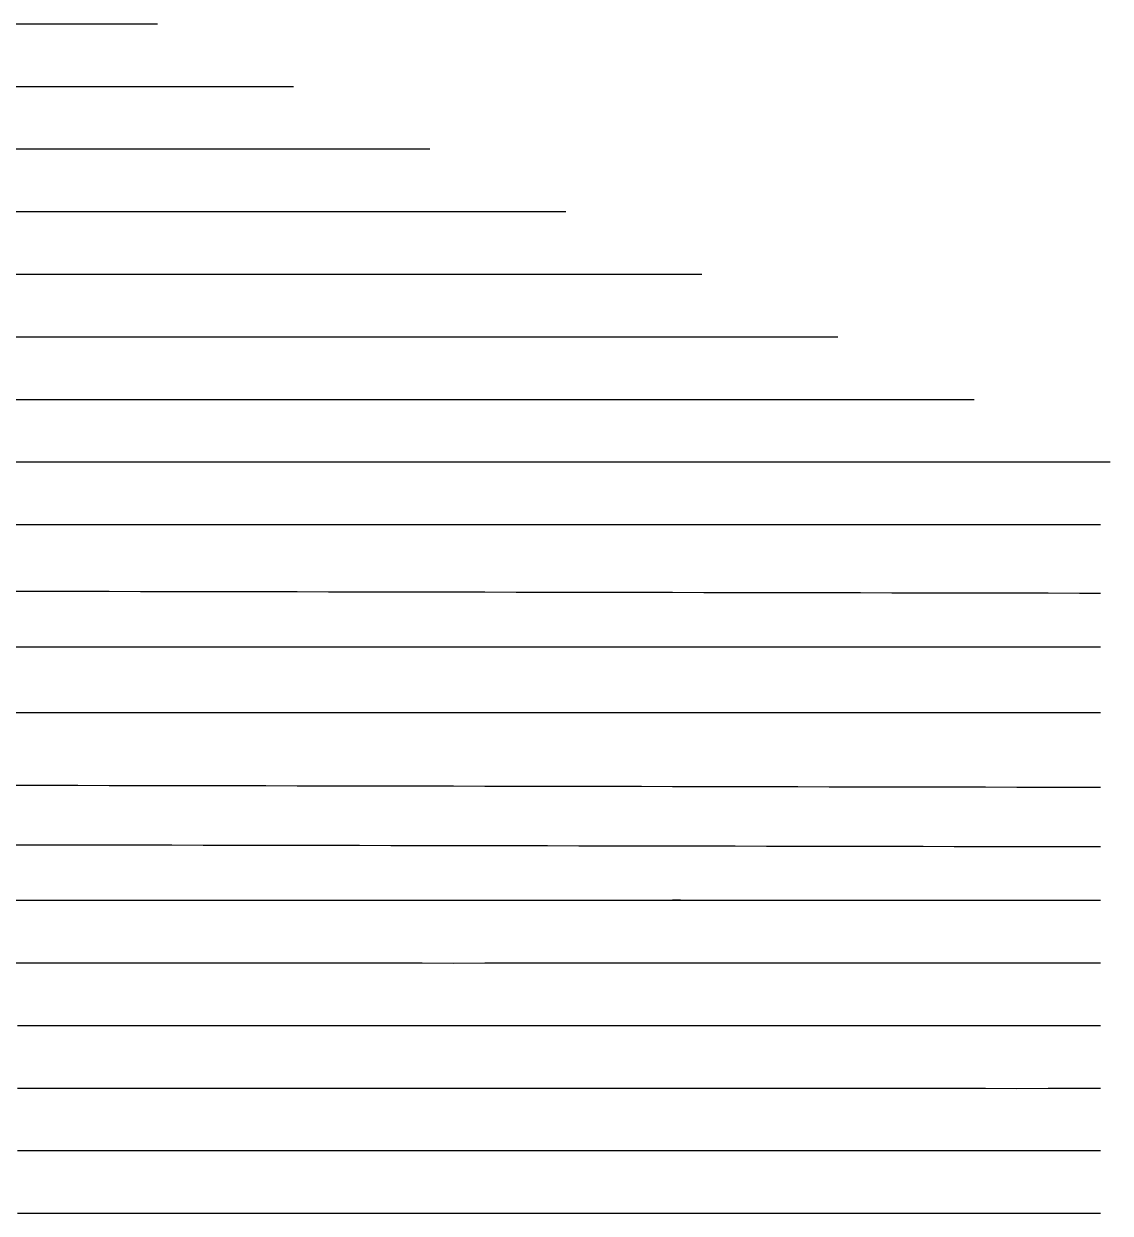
# Model space of a CAD drawing. Extents: x 6783 to 155972, y 8800 to 140000.
# Drawn here: x 103904 to 155972, y 68000 to 125000 of the extents above; entities that cross this region are included whole.
import ezdxf

# ---------------------------------------------------------------- set-up
doc = ezdxf.new("R2010")
doc.units = 0
doc.layers.add('XLT', color=1, linetype='CONTINUOUS')

msp = doc.modelspace()

# ---------------------------------------------------------------- linework, layer by layer
at = {"layer": 'XLT', "extrusion": (0, -1, 0)}
for p, q in [((103501, 125000, 23034), (105001, 125000, 22881)), ((105001, 125000, 22881), (106501, 125000, 22729)), ((106501, 125000, 22729), (108001, 125000, 22576)), ((108001, 125000, 22576), (109501, 125000, 22423)), ((109501, 125000, 22423), (110311, 125000, 22341)), ((103501, 122000, 23459), (105001, 122000, 23305)), ((105001, 122000, 23305), (106501, 122000, 23156)), ((106501, 122000, 23156), (108001, 122000, 23007)), ((108001, 122000, 23007), (109501, 122000, 22858)), ((109501, 122000, 22858), (111001, 122000, 22709)), ((111001, 122000, 22709), (112501, 122000, 22560)), ((112501, 122000, 22560), (114001, 122000, 22411)), ((114001, 122000, 22411), (115501, 122000, 22262)), ((115501, 122000, 22262), (116834, 122000, 22128)), ((103501, 119000, 23900), (105001, 119000, 23748)), ((105001, 119000, 23748), (106501, 119000, 23593)), ((106501, 119000, 23593), (108001, 119000, 23436)), ((108001, 119000, 23436), (109501, 119000, 23279)), ((109501, 119000, 23279), (111001, 119000, 23126)), ((111001, 119000, 23126), (112501, 119000, 22978)), ((112501, 119000, 22978), (114001, 119000, 22829)), ((114001, 119000, 22829), (115501, 119000, 22680)), ((115501, 119000, 22680), (117001, 119000, 22532)), ((117001, 119000, 22532), (118501, 119000, 22386)), ((118501, 119000, 22386), (120001, 119000, 22241)), ((120001, 119000, 22241), (121501, 119000, 22095)), ((121501, 119000, 22095), (123001, 119000, 21949)), ((123001, 119000, 21949), (123357, 119000, 21915)), ((103501, 116000, 24322), (105001, 116000, 24162)), ((105001, 116000, 24162), (106501, 116000, 24010)), ((106501, 116000, 24010), (108001, 116000, 23858)), ((108001, 116000, 23858), (109501, 116000, 23705)), ((109501, 116000, 23705), (111001, 116000, 23553)), ((111001, 116000, 23553), (112501, 116000, 23401)), ((112501, 116000, 23401), (114001, 116000, 23248)), ((114001, 116000, 23248), (115501, 116000, 23097)), ((115501, 116000, 23097), (117001, 116000, 22952)), ((117001, 116000, 22952), (118501, 116000, 22807)), ((118501, 116000, 22807), (120001, 116000, 22661)), ((120001, 116000, 22661), (121501, 116000, 22515)), ((121501, 116000, 22515), (123001, 116000, 22370)), ((123001, 116000, 22370), (124501, 116000, 22224)), ((124501, 116000, 22224), (126001, 116000, 22078)), ((126001, 116000, 22078), (127501, 116000, 21932)), ((127501, 116000, 21932), (129001, 116000, 21787)), ((129001, 116000, 21787), (129880, 116000, 21701)), ((103501, 113000, 24753), (105001, 113000, 24597)), ((105001, 113000, 24597), (106501, 113000, 24441)), ((106501, 113000, 24441), (108001, 113000, 24282)), ((108001, 113000, 24282), (109501, 113000, 24120)), ((109501, 113000, 24120), (111001, 113000, 23967)), ((111001, 113000, 23967), (112501, 113000, 23815)), ((112501, 113000, 23815), (114001, 113000, 23664)), ((114001, 113000, 23664), (115501, 113000, 23515)), ((115501, 113000, 23515), (117001, 113000, 23366)), ((117001, 113000, 23366), (118501, 113000, 23217)), ((118501, 113000, 23217), (120001, 113000, 23068)), ((120001, 113000, 23068), (121501, 113000, 22919)), ((121501, 113000, 22919), (123001, 113000, 22775)), ((123001, 113000, 22775), (124501, 113000, 22631)), ((124501, 113000, 22631), (126001, 113000, 22487)), ((126001, 113000, 22487), (127501, 113000, 22344)), ((127501, 113000, 22344), (129001, 113000, 22200)), ((129001, 113000, 22200), (130501, 113000, 22056)), ((130501, 113000, 22056), (132001, 113000, 21912)), ((132001, 113000, 21912), (134607, 113000, 21663)), ((134607, 113000, 21663), (135001, 113000, 21624)), ((135001, 113000, 21624), (136403, 113000, 21488)), ((103501, 110000, 25169), (105001, 110000, 25008)), ((105001, 110000, 25008), (106501, 110000, 24852)), ((106501, 110000, 24852), (108001, 110000, 24697)), ((108001, 110000, 24697), (109501, 110000, 24541)), ((109501, 110000, 24541), (111001, 110000, 24385)), ((111001, 110000, 24385), (112501, 110000, 24230)), ((112501, 110000, 24230), (114001, 110000, 24077)), ((114001, 110000, 24077), (115501, 110000, 23929)), ((115501, 110000, 23929), (117001, 110000, 23782)), ((117001, 110000, 23782), (118501, 110000, 23634)), ((118501, 110000, 23634), (120001, 110000, 23485)), ((120001, 110000, 23485), (121501, 110000, 23336)), ((121501, 110000, 23336), (123001, 110000, 23187)), ((123001, 110000, 23187), (124501, 110000, 23038)), ((124501, 110000, 23038), (127204, 110000, 22770)), ((127204, 110000, 22770), (127501, 110000, 22742)), ((127501, 110000, 22742), (129001, 110000, 22598)), ((129001, 110000, 22598), (130501, 110000, 22454)), ((130501, 110000, 22454), (132001, 110000, 22310)), ((132001, 110000, 22310), (133501, 110000, 22166)), ((133501, 110000, 22166), (135001, 110000, 22023)), ((135001, 110000, 22023), (136501, 110000, 21879)), ((136501, 110000, 21879), (138001, 110000, 21736)), ((138001, 110000, 21736), (139501, 110000, 21593)), ((139501, 110000, 21593), (141001, 110000, 21452)), ((141001, 110000, 21452), (142501, 110000, 21314)), ((142501, 110000, 21314), (142926, 110000, 21275)), ((108001, 107000, 25112), (109501, 107000, 24952)), ((109501, 107000, 24952), (111001, 107000, 24796)), ((111001, 107000, 24796), (112501, 107000, 24644)), ((112501, 107000, 24644), (114001, 107000, 24492)), ((114001, 107000, 24492), (115501, 107000, 24339)), ((115501, 107000, 24339), (117001, 107000, 24187)), ((117001, 107000, 24187), (118501, 107000, 24035)), ((118501, 107000, 24035), (120001, 107000, 23884)), ((120001, 107000, 23884), (121501, 107000, 23738)), ((121501, 107000, 23738), (123001, 107000, 23592)), ((123001, 107000, 23592), (124501, 107000, 23445)), ((124501, 107000, 23445), (126001, 107000, 23299)), ((126001, 107000, 23299), (127501, 107000, 23152)), ((127501, 107000, 23152), (129001, 107000, 23006)), ((129001, 107000, 23006), (130501, 107000, 22859)), ((130501, 107000, 22859), (132001, 107000, 22711)), ((132001, 107000, 22711), (133501, 107000, 22564)), ((133501, 107000, 22564), (135001, 107000, 22421)), ((135001, 107000, 22421), (136501, 107000, 22278)), ((136501, 107000, 22278), (138001, 107000, 22135)), ((138001, 107000, 22135), (139501, 107000, 21992)), ((139501, 107000, 21992), (141001, 107000, 21849)), ((141001, 107000, 21849), (142501, 107000, 21706)), ((142501, 107000, 21706), (144001, 107000, 21563)), ((144001, 107000, 21563), (145501, 107000, 21425)), ((145501, 107000, 21425), (147001, 107000, 21287)), ((147001, 107000, 21287), (148501, 107000, 21149)), ((148501, 107000, 21149), (149449, 107000, 21062)), ((111001, 104000, 25208), (112501, 104000, 25052)), ((112501, 104000, 25052), (114001, 104000, 24901)), ((114001, 104000, 24901), (115501, 104000, 24751)), ((115501, 104000, 24751), (117001, 104000, 24602)), ((117001, 104000, 24602), (118501, 104000, 24449)), ((118501, 104000, 24449), (120001, 104000, 24297)), ((120001, 104000, 24297), (121501, 104000, 24145)), ((121501, 104000, 24145), (123001, 104000, 23992)), ((123001, 104000, 23992), (124501, 104000, 23840)), ((124501, 104000, 23840), (126001, 104000, 23694)), ((126001, 104000, 23694), (127501, 104000, 23547)), ((127501, 104000, 23547), (129001, 104000, 23401)), ((129001, 104000, 23401), (130501, 104000, 23254)), ((130501, 104000, 23254), (132001, 104000, 23108)), ((132001, 104000, 23108), (133501, 104000, 22962)), ((133501, 104000, 22962), (135001, 104000, 22817)), ((135001, 104000, 22817), (136501, 104000, 22673)), ((136501, 104000, 22673), (138001, 104000, 22530)), ((138001, 104000, 22530), (139501, 104000, 22390)), ((139501, 104000, 22390), (141001, 104000, 22248)), ((141001, 104000, 22248), (142501, 104000, 22105)), ((142501, 104000, 22105), (144001, 104000, 21962)), ((144001, 104000, 21962), (145501, 104000, 21819)), ((145501, 104000, 21819), (147001, 104000, 21677)), ((147001, 104000, 21677), (148501, 104000, 21535)), ((148501, 104000, 21535), (150001, 104000, 21397)), ((150001, 104000, 21397), (151501, 104000, 21260)), ((151501, 104000, 21260), (153001, 104000, 21122)), ((153001, 104000, 21122), (154501, 104000, 20984)), ((154501, 104000, 20984), (155101, 104000, 20928)), ((155101, 104000, 20928), (155501, 104000, 20892)), ((155501, 104000, 20892), (155972, 104000, 20848)), ((103501, 101000, 25229), (105001, 101000, 25529)), ((105001, 101000, 25529), (106501, 101000, 25829)), ((106501, 101000, 25829), (107353, 101000, 26000)), ((109501, 101000, 25775), (111001, 101000, 25619)), ((111001, 101000, 25619), (112501, 101000, 25463)), ((112501, 101000, 25463), (114001, 101000, 25307)), ((114001, 101000, 25307), (115501, 101000, 25152)), ((115501, 101000, 25152), (117001, 101000, 24996)), ((117001, 101000, 24996), (118501, 101000, 24845)), ((118501, 101000, 24845), (120001, 101000, 24696)), ((120001, 101000, 24696), (121501, 101000, 24547)), ((121501, 101000, 24547), (123001, 101000, 24397)), ((123001, 101000, 24397), (124501, 101000, 24248)), ((124501, 101000, 24248), (126001, 101000, 24099)), ((126001, 101000, 24099), (127501, 101000, 23950)), ((127501, 101000, 23950), (129001, 101000, 23798)), ((129001, 101000, 23798), (130501, 101000, 23650)), ((130501, 101000, 23650), (132001, 101000, 23504)), ((132001, 101000, 23504), (133501, 101000, 23359)), ((133501, 101000, 23359), (135001, 101000, 23214)), ((135001, 101000, 23214), (136501, 101000, 23070)), ((136501, 101000, 23070), (138001, 101000, 22925)), ((138001, 101000, 22925), (139501, 101000, 22780)), ((139501, 101000, 22780), (141001, 101000, 22636)), ((141001, 101000, 22636), (142501, 101000, 22493)), ((142501, 101000, 22493), (144001, 101000, 22353)), ((144001, 101000, 22353), (145501, 101000, 22213)), ((145501, 101000, 22213), (147001, 101000, 22073)), ((147001, 101000, 22073), (148501, 101000, 21932)), ((148501, 101000, 21932), (150001, 101000, 21790)), ((150001, 101000, 21790), (151501, 101000, 21647)), ((151501, 101000, 21647), (153001, 101000, 21508)), ((153001, 101000, 21508), (154501, 101000, 21370)), ((154501, 101000, 21370), (155101, 101000, 21315)), ((155101, 101000, 21315), (155501, 101000, 21278)), ((103501, 97811, 24412), (104941, 97808, 24700)), ((104941, 97808, 24700), (106501, 97806, 25011)), ((106501, 97806, 25011), (108001, 97803, 25311)), ((108001, 97803, 25311), (109501, 97800, 25610)), ((109501, 97800, 25610), (111001, 97798, 25910)), ((111001, 97798, 25910), (111453, 97797, 26000)), ((111453, 97797, 26000), (112501, 97795, 25894)), ((112501, 97795, 25894), (114001, 97792, 25742)), ((114001, 97792, 25742), (115501, 97790, 25591)), ((115501, 97790, 25591), (117001, 97787, 25436)), ((117001, 97787, 25436), (118501, 97784, 25281)), ((118501, 97784, 25281), (120001, 97782, 25125)), ((120001, 97782, 25125), (121501, 97779, 24970)), ((121501, 97779, 24970), (123001, 97776, 24819)), ((123001, 97776, 24819), (124501, 97774, 24670)), ((124501, 97774, 24670), (126001, 97771, 24521)), ((126001, 97771, 24521), (127501, 97768, 24372)), ((127501, 97768, 24372), (129001, 97766, 24223)), ((129001, 97766, 24223), (130501, 97763, 24076)), ((130501, 97763, 24076), (132001, 97760, 23930)), ((132001, 97760, 23930), (133501, 97758, 23784)), ((133501, 97758, 23784), (135001, 97755, 23638)), ((135001, 97755, 23638), (136501, 97752, 23496)), ((136501, 97752, 23496), (138001, 97750, 23354)), ((138001, 97750, 23354), (139501, 97747, 23211)), ((139501, 97747, 23211), (141001, 97744, 23067)), ((141001, 97744, 23067), (142501, 97741, 22922)), ((142501, 97741, 22922), (144001, 97739, 22778)), ((144001, 97739, 22778), (145501, 97736, 22634)), ((145501, 97736, 22634), (147001, 97733, 22491)), ((147001, 97733, 22491), (148501, 97731, 22352)), ((148501, 97731, 22352), (150001, 97728, 22212)), ((150001, 97728, 22212), (151501, 97725, 22072)), ((151501, 97725, 22072), (153001, 97723, 21932)), ((153001, 97723, 21932), (154501, 97720, 21793)), ((154501, 97720, 21793), (155094, 97719, 21738)), ((155094, 97719, 21738), (155501, 97718, 21701)), ((103501, 95150, 23731), (105001, 95150, 24031)), ((105001, 95150, 24031), (106501, 95150, 24331)), ((106501, 95150, 24331), (108001, 95150, 24631)), ((108001, 95150, 24631), (109501, 95150, 24931)), ((109501, 95150, 24931), (111001, 95150, 25232)), ((111001, 95150, 25232), (112501, 95150, 25532)), ((112501, 95150, 25532), (114001, 95150, 25832)), ((114001, 95150, 25832), (114841, 95150, 26000)), ((114841, 95150, 26000), (115501, 95150, 25933)), ((115501, 95150, 25933), (117001, 95150, 25781)), ((117001, 95150, 25781), (118501, 95150, 25629)), ((118501, 95150, 25629), (120001, 95150, 25477)), ((120001, 95150, 25477), (121501, 95150, 25325)), ((121501, 95150, 25325), (123001, 95150, 25173)), ((123001, 95150, 25173), (124501, 95150, 25019)), ((124501, 95150, 25019), (126001, 95150, 24864)), ((126001, 95150, 24864), (127501, 95150, 24715)), ((127501, 95150, 24715), (129001, 95150, 24566)), ((129001, 95150, 24566), (130501, 95150, 24420)), ((130501, 95150, 24420), (132001, 95150, 24274)), ((132001, 95150, 24274), (133501, 95150, 24127)), ((133501, 95150, 24127), (135001, 95150, 23981)), ((135001, 95150, 23981), (136501, 95150, 23834)), ((136501, 95150, 23834), (138001, 95150, 23688)), ((138001, 95150, 23688), (139501, 95150, 23542)), ((139501, 95150, 23542), (141001, 95150, 23400)), ((141001, 95150, 23400), (142501, 95150, 23258)), ((142501, 95150, 23258), (144001, 95150, 23115)), ((144001, 95150, 23115), (145501, 95150, 22973)), ((145501, 95150, 22973), (147001, 95150, 22831)), ((147001, 95150, 22831), (148501, 95150, 22687)), ((148501, 95150, 22687), (150004, 95150, 22542)), ((150004, 95150, 22542), (151501, 95150, 22402)), ((151501, 95150, 22402), (153001, 95150, 22262)), ((153001, 95150, 22262), (154501, 95150, 22124)), ((154501, 95150, 22124), (155101, 95150, 22069)), ((155101, 95150, 22069), (155501, 95150, 22033)), ((103501, 92000, 23400), (104904, 92000, 23400)), ((104904, 92000, 23400), (105879, 92000, 23400)), ((105879, 92000, 23400), (106501, 92000, 23524)), ((106501, 92000, 23524), (108001, 92000, 23825)), ((108001, 92000, 23825), (109501, 92000, 24125)), ((109501, 92000, 24125), (111001, 92000, 24425)), ((111001, 92000, 24425), (112501, 92000, 24725)), ((112501, 92000, 24725), (114001, 92000, 25025)), ((114001, 92000, 25025), (115501, 92000, 25325)), ((115501, 92000, 25325), (117001, 92000, 25625)), ((117001, 92000, 25625), (118501, 92000, 25926)), ((118501, 92000, 25926), (118873, 92000, 26000)), ((118873, 92000, 26000), (120001, 92000, 25886)), ((120001, 92000, 25886), (121501, 92000, 25734)), ((121501, 92000, 25734), (123001, 92000, 25582)), ((123001, 92000, 25582), (124501, 92000, 25429)), ((124501, 92000, 25429), (126001, 92000, 25277)), ((126001, 92000, 25277), (127501, 92000, 25126)), ((127501, 92000, 25126), (129001, 92000, 24976)), ((129001, 92000, 24976), (130501, 92000, 24828)), ((130501, 92000, 24828), (132001, 92000, 24684)), ((132001, 92000, 24684), (133501, 92000, 24539)), ((133501, 92000, 24539), (135001, 92000, 24394)), ((135001, 92000, 24394), (136501, 92000, 24249)), ((136501, 92000, 24249), (138001, 92000, 24103)), ((138001, 92000, 24103), (139501, 92000, 23956)), ((139501, 92000, 23956), (141001, 92000, 23810)), ((141001, 92000, 23810), (142501, 92000, 23663)), ((142501, 92000, 23663), (144001, 92000, 23517)), ((144001, 92000, 23517), (145501, 92000, 23374)), ((145501, 92000, 23374), (147001, 92000, 23231)), ((147001, 92000, 23231), (148501, 92000, 23089)), ((148501, 92000, 23089), (150001, 92000, 22947)), ((150001, 92000, 22947), (151501, 92000, 22806)), ((151501, 92000, 22806), (152990, 92000, 22668)), ((152990, 92000, 22668), (154501, 92000, 22534)), ((154501, 92000, 22534), (155101, 92000, 22480)), ((155101, 92000, 22480), (155501, 92000, 22445)), ((103501, 88511, 23400), (105001, 88508, 23400)), ((105001, 88508, 23400), (106501, 88506, 23400)), ((106501, 88506, 23400), (108001, 88503, 23400)), ((108001, 88503, 23400), (109383, 88500, 23400)), ((109383, 88500, 23400), (110360, 88499, 23400)), ((110360, 88499, 23400), (111001, 88498, 23528)), ((111001, 88498, 23528), (113616, 88493, 24050)), ((113616, 88493, 24050), (114001, 88492, 24127)), ((114001, 88492, 24127), (115501, 88490, 24426)), ((115501, 88490, 24426), (117001, 88487, 24726)), ((117001, 88487, 24726), (118501, 88484, 25025)), ((118501, 88484, 25025), (120001, 88482, 25325)), ((120001, 88482, 25325), (121501, 88479, 25624)), ((121501, 88479, 25624), (123001, 88476, 25923)), ((123001, 88476, 25923), (123384, 88476, 26000)), ((123384, 88476, 26000), (124501, 88474, 25887)), ((124501, 88474, 25887), (126001, 88471, 25737)), ((126001, 88471, 25737), (127501, 88468, 25587)), ((127501, 88468, 25587), (129001, 88466, 25437)), ((129001, 88466, 25437), (130501, 88463, 25287)), ((130501, 88463, 25287), (132001, 88460, 25137)), ((132001, 88460, 25137), (133501, 88458, 24988)), ((133501, 88458, 24988), (135001, 88455, 24842)), ((135001, 88455, 24842), (136501, 88452, 24698)), ((136501, 88452, 24698), (138001, 88449, 24554)), ((138001, 88449, 24554), (139501, 88447, 24409)), ((139501, 88447, 24409), (141001, 88444, 24265)), ((141001, 88444, 24265), (142501, 88441, 24121)), ((142501, 88441, 24121), (144001, 88439, 23976)), ((144001, 88439, 23976), (145501, 88436, 23832)), ((145501, 88436, 23832), (147001, 88433, 23688)), ((147001, 88433, 23688), (148501, 88431, 23543)), ((148501, 88431, 23543), (150001, 88428, 23404)), ((150001, 88428, 23404), (151501, 88425, 23268)), ((151501, 88425, 23268), (153001, 88423, 23136)), ((153001, 88423, 23136), (154501, 88420, 23009)), ((154501, 88420, 23009), (155101, 88419, 22958)), ((155101, 88419, 22958), (155501, 88411, 22926)), ((103501, 85661, 23400), (105001, 85658, 23400)), ((105001, 85658, 23400), (106501, 85656, 23400)), ((106501, 85656, 23400), (108001, 85653, 23400)), ((108001, 85653, 23400), (109501, 85650, 23400)), ((109501, 85650, 23400), (111001, 85648, 23400)), ((111001, 85648, 23400), (112501, 85645, 23400)), ((112501, 85645, 23400), (113040, 85644, 23400)), ((113040, 85644, 23400), (114016, 85642, 23400)), ((114016, 85642, 23400), (115501, 85640, 23696)), ((115501, 85640, 23696), (117001, 85637, 23996)), ((117001, 85637, 23996), (118501, 85634, 24295)), ((118501, 85634, 24295), (120001, 85632, 24595)), ((120001, 85632, 24595), (121501, 85629, 24894)), ((121501, 85629, 24894), (123001, 85626, 25194)), ((123001, 85626, 25194), (124501, 85624, 25493)), ((124501, 85624, 25493), (126001, 85621, 25792)), ((126001, 85621, 25792), (127040, 85619, 26000)), ((127040, 85619, 26000), (127501, 85618, 25955)), ((127501, 85618, 25955), (129001, 85616, 25808)), ((129001, 85616, 25808), (130501, 85613, 25659)), ((130501, 85613, 25659), (132001, 85610, 25509)), ((132001, 85610, 25509), (133501, 85608, 25359)), ((133501, 85608, 25359), (135001, 85605, 25209)), ((135001, 85605, 25209), (136501, 85602, 25060)), ((136501, 85602, 25060), (138001, 85599, 24914)), ((138001, 85599, 24914), (139501, 85597, 24769)), ((139501, 85597, 24769), (141001, 85594, 24625)), ((141001, 85594, 24625), (142501, 85591, 24481)), ((142501, 85591, 24481), (144001, 85589, 24336)), ((144001, 85589, 24336), (145501, 85586, 24192)), ((145501, 85586, 24192), (147001, 85583, 24048)), ((147001, 85583, 24048), (148501, 85581, 23909)), ((148501, 85581, 23909), (150001, 85578, 23773)), ((150001, 85578, 23773), (151501, 85575, 23643)), ((151501, 85575, 23643), (153001, 85573, 23520)), ((153001, 85573, 23520), (154501, 85570, 23399)), ((154501, 85570, 23399), (155101, 85569, 23352)), ((155101, 85569, 23352), (155501, 85568, 23320)), ((103501, 83000, 23400), (105001, 83000, 23400)), ((105001, 83000, 23400), (106501, 83000, 23400)), ((106501, 83000, 23400), (108001, 83000, 23400)), ((108001, 83000, 23400), (111001, 83000, 23400)), ((111001, 83000, 23400), (112501, 83000, 23400)), ((112501, 83000, 23400), (114001, 83000, 23400)), ((114001, 83000, 23400), (115501, 83000, 23400)), ((115501, 83000, 23400), (116424, 83000, 23400)), ((116424, 83000, 23400), (117398, 83000, 23400)), ((117398, 83000, 23400), (118501, 83000, 23621)), ((118501, 83000, 23621), (120001, 83000, 23921)), ((120001, 83000, 23921), (121501, 83000, 24221)), ((121501, 83000, 24221), (123001, 83000, 24521)), ((123001, 83000, 24521), (124501, 83000, 24821)), ((124501, 83000, 24821), (126001, 83000, 25121)), ((126001, 83000, 25121), (127501, 83000, 25421)), ((127501, 83000, 25421), (129001, 83000, 25722)), ((129001, 83000, 25722), (130392, 83000, 26000)), ((130392, 83000, 26000), (130501, 83000, 25989)), ((130501, 83000, 25989), (132001, 83000, 25842)), ((132001, 83000, 25842), (135375, 83000, 25512)), ((135375, 83000, 25512), (135001, 83000, 25548)), ((135001, 83000, 25548), (136501, 83000, 25399)), ((136501, 83000, 25399), (138001, 83000, 25249)), ((138001, 83000, 25249), (139501, 83000, 25099)), ((139501, 83000, 25099), (139815, 83000, 25067)), ((139815, 83000, 25067), (142501, 83000, 24808)), ((142501, 83000, 24808), (144001, 83000, 24664)), ((144001, 83000, 24664), (145501, 83000, 24519)), ((145501, 83000, 24519), (147001, 83000, 24379)), ((147001, 83000, 24379), (148501, 82996, 24244)), ((148501, 82996, 24244), (150001, 83000, 24114)), ((150001, 83000, 24114), (151501, 83000, 23993)), ((151501, 83000, 23993), (153001, 83000, 23875)), ((153001, 83000, 23875), (154501, 83000, 23760)), ((154501, 83000, 23760), (155101, 83000, 23717)), ((155101, 83000, 23717), (155501, 83000, 23689)), ((103046, 80000, 23400), (104021, 80000, 23400)), ((104021, 80000, 23400), (105001, 80000, 23400)), ((105001, 80000, 23400), (106501, 80000, 23400)), ((106501, 80000, 23400), (108001, 80000, 23400)), ((108001, 80000, 23400), (109501, 80000, 23400)), ((109501, 80000, 23400), (111001, 80000, 23400)), ((111001, 80000, 23400), (112501, 80000, 23400)), ((112501, 80000, 23400), (114001, 80000, 23400)), ((114001, 80000, 23400), (115501, 80000, 23400)), ((115501, 80000, 23400), (117001, 80000, 23400)), ((117001, 80000, 23400), (118501, 80000, 23400)), ((118501, 80000, 23400), (120001, 80000, 23400)), ((120001, 80000, 23400), (120263, 80000, 23400)), ((120263, 80000, 23400), (121238, 80000, 23400)), ((121238, 80000, 23400), (121501, 80000, 23453)), ((121501, 80000, 23453), (123001, 80000, 23753)), ((123001, 80000, 23753), (124501, 79989, 24050)), ((124501, 79989, 24050), (126001, 80000, 24353)), ((126001, 80000, 24353), (127501, 80000, 24653)), ((127501, 80000, 24653), (130501, 80000, 25253)), ((130501, 80000, 25253), (132001, 80000, 25553)), ((132001, 80000, 25553), (133501, 80000, 25854)), ((133501, 80000, 25854), (134232, 80000, 26000)), ((134232, 80000, 26000), (135001, 80000, 25925)), ((135001, 80000, 25925), (136501, 80000, 25778)), ((136501, 80000, 25778), (138001, 80000, 25631)), ((138001, 80000, 25631), (139501, 80000, 25484)), ((139501, 80000, 25484), (141001, 80000, 25337)), ((141001, 80000, 25337), (142501, 79995, 25190)), ((142501, 79995, 25190), (144001, 80000, 25043)), ((144001, 80000, 25043), (145501, 80000, 24903)), ((145501, 80000, 24903), (147001, 80000, 24770)), ((147001, 80000, 24770), (148501, 80000, 24642)), ((148501, 80000, 24642), (150001, 80000, 24525)), ((150001, 80000, 24525), (151501, 80000, 24412)), ((151501, 80000, 24412), (153001, 80000, 24303)), ((153001, 80000, 24303), (154501, 80000, 24201)), ((154501, 80000, 24201), (155101, 80000, 24160)), ((155101, 80000, 24160), (155501, 80000, 24135)), ((103601, 77000, 23400), (106401, 77000, 23400)), ((106401, 77000, 23400), (106886, 77000, 23400)), ((106886, 77000, 23400), (107861, 77000, 23400)), ((107861, 77000, 23400), (108001, 77000, 23400)), ((108001, 77000, 23400), (109501, 77000, 23400)), ((109501, 77000, 23400), (111001, 77000, 23400)), ((111001, 77000, 23400), (112501, 77000, 23400)), ((112501, 77000, 23400), (114001, 77000, 23400)), ((114001, 77000, 23400), (115501, 77000, 23400)), ((115501, 77000, 23400), (117001, 77000, 23400)), ((117001, 77000, 23400), (118501, 77000, 23400)), ((118501, 77000, 23400), (120001, 77000, 23400)), ((120001, 77000, 23400), (121501, 77000, 23400)), ((121501, 77000, 23400), (123001, 77000, 23400)), ((123001, 77000, 23400), (124103, 77000, 23400)), ((124103, 77000, 23400), (125078, 77000, 23400)), ((125078, 77000, 23400), (126001, 77000, 23585)), ((126001, 77000, 23585), (127501, 77000, 23885)), ((127501, 77000, 23885), (129001, 77000, 24185)), ((129001, 77000, 24185), (130501, 77000, 24485)), ((130501, 77000, 24485), (132001, 77000, 24785)), ((132001, 77000, 24785), (133501, 77000, 25085)), ((133501, 77000, 25085), (135001, 77000, 25385)), ((135001, 77000, 25385), (136501, 77000, 25686)), ((136501, 77000, 25686), (138001, 77000, 25986)), ((138001, 77000, 25986), (138072, 77000, 26000)), ((138072, 77000, 26000), (139501, 77000, 25860)), ((139501, 77000, 25860), (141001, 77000, 25713)), ((141001, 77000, 25713), (142501, 77000, 25567)), ((142501, 77000, 25567), (144001, 77000, 25428)), ((144001, 77000, 25428), (145501, 77000, 25297)), ((145501, 77000, 25297), (147001, 77000, 25173)), ((147001, 77000, 25173), (148501, 77000, 25057)), ((148501, 77000, 25057), (150001, 77000, 24950)), ((150001, 77000, 24950), (151501, 77000, 24847)), ((151501, 77000, 24847), (153001, 77000, 24752)), ((153001, 77000, 24752), (154501, 77000, 24664)), ((154501, 77000, 24664), (155101, 77000, 24629)), ((155101, 77000, 24629), (155501, 77000, 24607)), ((103601, 74000, 23400), (106401, 74000, 23400)), ((106401, 74000, 23400), (109601, 74000, 23400)), ((109601, 74000, 23400), (110726, 74000, 23400)), ((110726, 74000, 23400), (111700, 74000, 23400)), ((111700, 74000, 23400), (112501, 74000, 23400)), ((112501, 74000, 23400), (114001, 74000, 23400)), ((114001, 74000, 23400), (115501, 74000, 23400)), ((115501, 74000, 23400), (117001, 74000, 23400)), ((117001, 74000, 23400), (118501, 74000, 23400)), ((118501, 74000, 23400), (120001, 74000, 23400)), ((120001, 74000, 23400), (121501, 74000, 23400)), ((121501, 74000, 23400), (123001, 74000, 23400)), ((123001, 74000, 23400), (124501, 74000, 23400)), ((124501, 74000, 23400), (126001, 74000, 23400)), ((126001, 74000, 23400), (127501, 74000, 23400)), ((127501, 74000, 23400), (127943, 74000, 23400)), ((127943, 74000, 23400), (128918, 74000, 23400)), ((128918, 74000, 23400), (129001, 74000, 23417)), ((129001, 74000, 23417), (130501, 74000, 23717)), ((130501, 74000, 23717), (132001, 74000, 24017)), ((132001, 74000, 24017), (133501, 74000, 24317)), ((133501, 74000, 24317), (135001, 74000, 24617)), ((135001, 74000, 24617), (136501, 74000, 24917)), ((136501, 74000, 24917), (138001, 74000, 25217)), ((138001, 74000, 25217), (139501, 74000, 25518)), ((139501, 74000, 25518), (141001, 74000, 25813)), ((141001, 74000, 25813), (141981, 74000, 26000)), ((141981, 74000, 26000), (142501, 74000, 25952)), ((142501, 74000, 25952), (144001, 74000, 25824)), ((144001, 74000, 25824), (145532, 74000, 25701)), ((145532, 74000, 25701), (147001, 74000, 25591)), ((147001, 74000, 25591), (148501, 74000, 25490)), ((148501, 74000, 25490), (150001, 74000, 25395)), ((150001, 74000, 25395), (151501, 73976, 25308)), ((151501, 73976, 25308), (153001, 74000, 25228)), ((153001, 74000, 25228), (154501, 74000, 25157)), ((154501, 74000, 25157), (155101, 74000, 25130)), ((155101, 74000, 25130), (155501, 74000, 25111)), ((103601, 71000, 23400), (106401, 71000, 23400)), ((106401, 71000, 23400), (109601, 71000, 23400)), ((109601, 71000, 23400), (112401, 71000, 23400)), ((112401, 71000, 23400), (114001, 71000, 23400)), ((114001, 71000, 23400), (114566, 71000, 23400)), ((114566, 71000, 23400), (115540, 71000, 23400)), ((115540, 71000, 23400), (117001, 71000, 23400)), ((117001, 71000, 23400), (118501, 71000, 23400)), ((118501, 71000, 23400), (120001, 71000, 23400)), ((120001, 71000, 23400), (121501, 71000, 23400)), ((121501, 71000, 23400), (123001, 71000, 23400)), ((123001, 71000, 23400), (124501, 71000, 23400)), ((124501, 71000, 23400), (126001, 71000, 23400)), ((126001, 71000, 23400), (127501, 71000, 23400)), ((127501, 71000, 23400), (129001, 71000, 23400)), ((129001, 71000, 23400), (130501, 71000, 23400)), ((130501, 71000, 23400), (131783, 71000, 23400)), ((131783, 71000, 23400), (132758, 71000, 23400)), ((132758, 71000, 23400), (133501, 71000, 23549)), ((133501, 71000, 23549), (135001, 71000, 23849)), ((135001, 71000, 23849), (136501, 71000, 24149)), ((136501, 71000, 24149), (138001, 71000, 24449)), ((138001, 71000, 24449), (139501, 71000, 24740)), ((139501, 71000, 24740), (141001, 71000, 25020)), ((141001, 71000, 25020), (142501, 71000, 25277)), ((142501, 71000, 25277), (144001, 71000, 25519)), ((144001, 71000, 25519), (145509, 71000, 25745)), ((145509, 71000, 25745), (147001, 71000, 25938)), ((147001, 71000, 25938), (147481, 71000, 26000)), ((147481, 71000, 26000), (148501, 71000, 25943)), ((148501, 71000, 25943), (150001, 71000, 25863)), ((150001, 71000, 25863), (151501, 71000, 25792)), ((151501, 71000, 25792), (153001, 71000, 25734)), ((153001, 71000, 25734), (154501, 71000, 25683)), ((154501, 71000, 25683), (155101, 71000, 25667)), ((155101, 71000, 25667), (155501, 71000, 25655)), ((103601, 68000, 23400), (106401, 68000, 23400)), ((106401, 68000, 23400), (109601, 68000, 23400)), ((109601, 68000, 23400), (112401, 68000, 23400)), ((112401, 68000, 23400), (115601, 68000, 23400)), ((115601, 68000, 23400), (118406, 68000, 23400)), ((118406, 68000, 23400), (119380, 68000, 23400)), ((119380, 68000, 23400), (120001, 68000, 23400)), ((120001, 68000, 23400), (121501, 68000, 23400)), ((121501, 68000, 23400), (123001, 68000, 23400)), ((123001, 68000, 23400), (124501, 68000, 23400)), ((124501, 68000, 23400), (126001, 68000, 23400)), ((126001, 68000, 23400), (127501, 68000, 23400)), ((127501, 68000, 23400), (129001, 68000, 23400)), ((129001, 68000, 23400), (130501, 68000, 23400)), ((130501, 68000, 23400), (132001, 68000, 23400)), ((132001, 68000, 23400), (133501, 68000, 23400)), ((133501, 68000, 23400), (135001, 68000, 23400)), ((135001, 68000, 23400), (135623, 68000, 23400)), ((135623, 68000, 23400), (136624, 68000, 23400)), ((136624, 68000, 23400), (138001, 68000, 23666)), ((138001, 68000, 23666), (139505, 68000, 23938)), ((139505, 68000, 23938), (141001, 68000, 24193)), ((141001, 68000, 24193), (142501, 68000, 24431)), ((142501, 68000, 24431), (144001, 68000, 24654)), ((144001, 68000, 24654), (145501, 68000, 24851)), ((145501, 68000, 24851), (147001, 68000, 25032)), ((147001, 68000, 25032), (148501, 68000, 25191)), ((148501, 68000, 25191), (150001, 68000, 25322)), ((150001, 68000, 25322), (151501, 68000, 25432)), ((151501, 68000, 25432), (153001, 68000, 25519)), ((153001, 68000, 25519), (154501, 68000, 25577)), ((154501, 68000, 25577), (155101, 68000, 25593)), ((155101, 68000, 25593), (155501, 68000, 25599))]:
    msp.add_line(p, q, dxfattribs=at)
at = {"layer": 'XLT'}
for p, q in [((103501, 107000, 25593), (105001, 107000, 25434)), ((105001, 107000, 25434), (106501, 107000, 25275)), ((106501, 107000, 25275), (108001, 107000, 25112)), ((103501, 104010, 26000), (105001, 104000, 25842)), ((105001, 104000, 25842), (106501, 104000, 25683)), ((106501, 104000, 25683), (108001, 104000, 25523)), ((108001, 104000, 25523), (109501, 104000, 25364)), ((109501, 104000, 25364), (111001, 104000, 25208)), ((107353, 101000, 26000), (108001, 101000, 25931)), ((108001, 101000, 25931), (109501, 101000, 25775))]:
    msp.add_line(p, q, dxfattribs=at)

doc.saveas('drawing.dxf')
